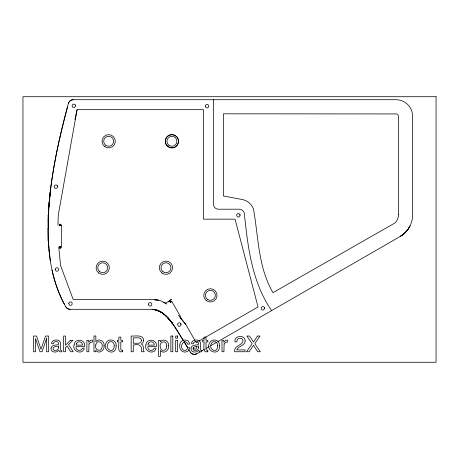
<?xml version="1.0" encoding="UTF-8"?>
<svg xmlns="http://www.w3.org/2000/svg" width="459" height="459" viewBox="0 0 459 459"><rect width="100%" height="100%" fill="white"/><g stroke="black" fill="none" stroke-linecap="round" stroke-linejoin="round"><path stroke-width="0.69" d="M60.043 225.128L60.077 224.181L59.894 225.335L61.064 225.335L59.894 225.335L59.894 224.164L60.152 225.335L61.053 225.151L59.894 225.076L60.255 224.221L59.894 225.335L60.399 225.26C61.936 224.692 59.314 224.95 60.404 225.335L60.76 224.893L59.894 224.359L60.645 225.335L59.894 225.335L60.84 224.646L59.974 225.088L60.192 224.411M48.252 215.409L48.206 239.919L50.295 260.878M57.966 225.076L58.23 215.328L77.072 109.667L203.503 109.667L203.503 219.161L235.06 219.161L258.033 306.951L205.517 337.25M48.201 228.593L48.097 219.236L48.568 209.792L50.301 191.701M193.245 347.233L193.847 348.708A1.744 1.744 0 0 0 195.729 348.96L196.578 348.094L196.544 346.608A1.744 1.744 0 0 0 196.349 346.304M48.275 215.604C50.157 177.513 58.609 140.115 68.431 103.39A4.98 4.98 0 0 1 73.239 99.706L396.014 99.706A16.558 16.472 60 0 1 412.63 116.305L412.612 214.858A25.061 24.924 60 0 1 400.156 236.408A24.895 24.895 0 0 0 410.007 225.943L408.16 229.127A24.895 24.895 0 0 1 400.15 236.488L217.847 341.622M49.147 202.385L48.247 215.696L48.866 208.696M60.404 246.913L60.938 247.447L60.1 247.062L59.894 247.889L60.869 246.913L59.894 246.913L59.894 248.084L59.894 246.913L60.255 248.026L59.894 247.665C60.645 248.382 59.211 246.581 60.869 246.913L59.894 246.913C60.41 248.778 60.175 247.114 60.14 246.994L60.427 247.958M75.557 105.817L74.565 107.435A1.744 1.744 0 0 1 72.683 107.182L72.08 105.708A1.744 1.744 0 0 1 75.374 105.082L75.557 105.817L75.374 105.082M264.585 308.276L263.592 309.894A1.744 1.744 0 0 1 261.71 309.641L261.102 308.167A1.744 1.744 0 0 1 264.401 307.536L264.585 308.276L264.401 307.536M59.974 247.16L60.84 247.602L60.077 247.097L60.582 247.86L60.14 246.994L60.645 246.913L59.894 247.665M170.243 302.051L170.496 301.11L170.398 302.016L171.282 301.54L170.243 302.051L170.306 301.104L170.369 302.274L171.385 301.689L170.369 302.274L171.155 301.408L170.369 302.274L170.128 301.127L170.117 301.833L170.817 302.022M49.05 206.596L49.36 203.09M49.549 200.99L49.796 198.19M49.916 196.791L50.656 188.385M170.438 302.028L170.473 301.305L170.318 302.022L171.012 301.293L170.547 302.085L171.023 301.902L169.996 301.626M49.124 202.545C52.119 170.22 59.079 138.406 67.439 107.079M59.894 225.076L60.468 224.549L60.68 224.767L60.14 225.26L60.938 224.807L59.974 225.088M180.817 318.322L180.594 317.668M75.001 119.438L77.072 109.667M60.255 248.026L60.255 247.275L59.894 247.172L60.468 247.699M178.413 315.184L185.843 324.559L194.857 340.188M181.041 318.632L185.843 324.559M170.582 301.81L170.846 301.207L170.346 301.764M59.894 224.583C59.957 225.231 60.972 223.768 60.123 225.22L60.869 225.335L60.817 225.036M157.873 300.226L158.28 300.106L154.924 299.779L158.148 300.066L161.006 300.943L166.858 304.007M59.974 224.83L60.582 224.388L60.123 225.22L60.84 224.646M60.123 224.881L60.582 224.388M168.809 301.942L171.305 299.348M60.72 224.508L60.192 224.921M168.677 301.85L171.241 299.36M49.021 250.935L48.958 250.235M165.504 303.169L169.543 300.84M180.307 317.617L180.921 318.466M197.485 341.88L196.245 342.592L195.551 341.393M198.718 341.169L204.278 337.962M188.689 349.419L190.112 351.881A5.038 5.038 0 0 0 192.275 353.9L194.323 354.388A4.837 4.837 0 0 0 196.836 353.746L199.929 351.961M201.782 350.894L204.249 349.465M206.108 348.398L209.195 346.614M211.048 345.547L216.614 342.334M170.714 301.896C172.108 301.597 168.837 300.714 170.186 301.798M60.152 246.913L61.007 247.275L60.347 247.143M60.817 247.212L60.1 247.062L60.72 247.74L60.381 247.068M60.938 247.447L60.009 247.143M60.84 247.602L60.255 247.275M52.016 270.139C54.828 282.899 59.297 295.321 65.74 306.704A4.98 4.957 60 0 0 70.124 309.303L152.124 309.309C168.252 310.536 175.252 329.16 183.365 340.349M155.194 299.526L73.147 299.348L60.599 265.629L58.741 247.172M155.033 299.784L156.169 299.962M154.247 309.446C162.417 310.72 167.96 317.691 172.699 323.836M157.925 310.399L152.124 309.309C167.879 311.322 175.545 328.604 183.365 340.452M157.127 310.146L161.029 311.959L164.27 314.352M163.771 302.165L165.487 303.175M60.399 246.994L60.76 247.355M60.336 247.78L59.974 247.418M165.682 315.752L166.192 316.262M180.037 317.244L180.341 317.599M184.076 341.639L187.622 347.572L184.076 341.553M171.809 301.448L180.938 317.255M271.585 310.554L271.619 310.617C251.916 281.992 247.849 247.045 244.32 213.435A4.974 4.974 0 0 0 239.403 209.206L218.438 209.206A4.98 4.98 0 0 1 213.458 204.226L213.452 99.706M64.329 304.099C51.867 280.971 47.977 254.315 47.937 228.335M239.914 214.56L239.948 216.051L239.099 216.918A1.744 1.744 0 0 1 237.217 216.665L236.614 215.191A1.744 1.744 0 0 1 239.914 214.56L240.097 215.254M180.852 323.767L180.886 325.259L180.037 326.125A1.744 1.744 0 0 1 178.155 325.873L177.553 324.398A1.744 1.744 0 0 1 180.852 323.767L181.035 324.461M57.467 185.918L57.501 187.41L56.652 188.276A1.744 1.744 0 0 1 54.77 188.024L54.168 186.549A1.744 1.744 0 0 1 57.467 185.918L57.65 186.612M60.255 224.221L60.404 225.335M48.201 239.552L48.78 247.745M61.552 225.335L61.552 246.913M59.475 224.503L59.475 225.53M59.475 246.718L59.475 247.745M70.124 309.309A4.986 4.986 0 0 1 65.74 306.704M196.836 353.746A4.894 4.865 60 0 1 193.337 354.268L192.178 353.849A5.02 4.997 60 0 1 190.112 351.881M68.431 103.39A5.026 5.003 60 0 1 73.239 99.706M46.566 338.495L46.52 351.743L48.545 351.743L48.545 336.04L45.527 336.04L41.046 349.316L36.536 336.04L33.49 336.04L33.49 351.743L35.521 351.743L35.463 338.495L39.979 351.743L42.085 351.743L46.566 338.495M166.606 345.948C167.759 350.194 161.006 352.443 160.438 347.647C158.275 341.731 166.898 338.994 166.606 345.948M95.799 344.858C93.808 349.299 100.848 352.96 101.892 347.727C104.204 342.621 96.929 338.788 95.799 344.858M55.218 269.335L55.82 270.81A1.744 1.744 0 0 0 57.702 271.062L58.545 270.196L58.517 268.704A1.744 1.744 0 0 0 55.218 269.335M68.798 303.451L69.401 304.925A1.744 1.744 0 0 0 71.283 305.178L72.132 304.311L72.097 302.82A1.744 1.744 0 0 0 68.798 303.451M148.429 304.179L149.032 305.654A1.744 1.744 0 0 0 150.913 305.906L151.757 305.04L151.728 303.548A1.744 1.744 0 0 0 148.429 304.179M205.305 106.04L205.907 107.515A1.744 1.744 0 0 0 207.789 107.762L208.638 106.895L208.604 105.409A1.744 1.744 0 0 0 205.305 106.04M104.055 345.799C104.956 350.349 98.742 354.646 95.747 350.28L95.747 351.743L93.975 351.743L93.975 335.982L95.845 335.982L95.845 341.685C98.765 337.795 104.962 341.255 104.055 345.799M116.19 345.776C116.11 357.756 99.878 350.492 106.987 341.674A4.728 4.728 0 0 1 109.747 340.067C113.195 339.207 116.575 342.271 116.19 345.776M179.859 344.91C178.614 349.207 183.061 353.895 187.278 351.485A3.93 3.93 0 0 0 189.01 349.66L189.567 347.692L187.697 347.692C187.473 349.414 185.872 350.814 184.105 350.355A2.358 2.358 0 0 1 182.544 349.253C178.993 345.363 185.562 337.864 187.697 344.141L189.567 344.141C189.492 338.013 179.67 339.155 179.859 344.91M219.649 345.776C219.563 357.756 203.331 350.492 210.44 341.674A4.728 4.728 0 0 1 213.206 340.067C216.648 339.207 220.033 342.271 219.649 345.776M74.106 344.921C71.793 351.68 82.809 355.3 84.307 348.151L82.413 348.151C81.484 351.961 75.293 350.693 76.074 346.631L84.467 346.631C86.303 339.356 74.559 337.617 74.106 344.921M145.91 344.921C143.598 351.68 154.62 355.3 156.112 348.151L154.224 348.151C153.289 351.961 147.098 350.693 147.884 346.631L156.272 346.631C158.114 339.356 146.364 337.617 145.91 344.921M168.568 345.765C169.578 350.28 163.588 354.623 160.415 350.458L160.415 356.31L158.487 356.31L158.487 340.349L160.357 340.349L160.357 341.863C163.146 337.767 169.417 341.232 168.568 345.765M141.447 340.475C141.487 344.543 135.657 342.948 133.288 343.234L133.288 337.864C135.652 338.231 141.343 336.418 141.447 340.475M51.052 347.985C50.157 352.397 56.629 353.459 58.723 350.228L59.636 351.812L61.822 351.795L61.822 350.378L60.674 350.257C59.762 347.193 62.55 341.152 57.845 340.205C55.287 339.505 51.362 340.526 51.58 343.791L53.376 343.791C53.422 341.479 56.377 341.232 57.977 342.081L58.677 343.51L58.218 344.623C55.832 345.26 51.695 344.784 51.052 347.985M191.024 347.985C190.129 352.397 196.595 353.459 198.69 350.228L199.608 351.812L201.788 351.795L201.788 350.378L200.64 350.257C199.728 347.193 202.517 341.152 197.818 340.205C195.253 339.505 191.334 340.526 191.546 343.791L193.342 343.791C193.394 341.479 196.343 341.232 197.949 342.081L198.649 343.51L198.185 344.623C195.798 345.26 191.667 344.784 191.024 347.985M398.504 214.491L398.303 216.791A10.746 10.746 0 0 1 394.62 223.16L272.967 292.658C258.119 267.287 258.486 237.251 253.517 209.166A14.935 14.935 0 0 0 245.45 200.474L242.817 199.613L223.418 195.999L223.413 113.815L396.553 113.935A2.427 2.427 0 0 1 398.378 115.76L398.504 214.491M245.169 340.968C245.146 345.966 238.141 345.765 236.729 349.924L245.095 349.924L245.095 351.743L234.583 351.743C233.774 345.644 241.836 345.765 243.041 341.054C243.115 336.705 236.024 337.658 236.913 341.863L234.956 341.863C233.883 335.196 245.284 334.41 245.169 340.968M114.182 345.834C114.36 354.503 103.854 349.419 108.301 342.988A2.616 2.616 0 0 1 110.045 341.726C112.547 341.008 114.503 343.458 114.182 345.834M217.635 345.834C217.813 354.503 207.313 349.419 211.754 342.988A2.616 2.616 0 0 1 213.498 341.726C216.005 341.008 217.956 343.458 217.635 345.834M143.604 340.274L143.024 342.58L141.389 344.026C144.373 345.111 142.709 348.823 143.787 351.043L144.206 351.743L141.596 351.743C142.29 345.604 139.484 343.625 133.288 345.007L133.288 351.743L131.159 351.743L131.159 336.04C134.871 336.395 143.38 334.135 143.604 340.274M58.626 347.469C58.781 350.085 54.627 351.64 53.152 349.442C52.274 346.04 56.778 346.935 58.626 345.92L58.626 347.469M198.592 347.469C198.747 350.085 194.593 351.64 193.124 349.442C192.241 346.04 196.745 346.935 198.592 345.92L198.592 347.469M89.006 344.009L88.811 351.743L86.883 351.743L86.883 340.291L88.713 340.291L88.713 342.271L90.756 340.245L92.454 340.09L92.454 342.121L90.538 342.299L89.006 344.009M224.107 344.009L223.912 351.743L221.99 351.743L221.99 340.291L223.814 340.291L223.814 342.271L225.862 340.245L227.561 340.09L227.561 342.121L225.639 342.299L224.107 344.009M76.395 343.757L76.125 345.105L82.488 345.105C82.867 341.548 77.496 340.412 76.395 343.757M148.2 343.757L147.936 345.105L154.299 345.105C154.672 341.548 149.307 340.412 148.2 343.757M257.528 336.04L253.552 342.047L249.541 336.04L246.879 336.04L252.152 343.693L246.523 351.743L249.094 351.743L253.443 345.288L257.677 351.743L260.316 351.743L254.791 343.693L260.064 336.04L257.528 336.04M70.451 340.291L65.511 345.157L65.511 336.04L63.663 336.04L63.663 351.743L65.511 351.743L65.511 347.446L67.123 345.971L70.697 351.743L73.153 351.743L68.523 344.583L72.912 340.291L70.451 340.291M122.639 351.743C116.798 353.436 119.156 344.778 118.864 341.863L117.315 341.863L117.315 340.291L118.864 340.291L118.864 337.095L120.809 337.095L120.809 340.291L122.639 340.291L122.639 341.863L120.809 341.863L120.809 349.339L121.216 350.142L122.639 350.228L122.639 351.743M207.829 351.743C201.989 353.436 204.347 344.778 204.06 341.863L202.505 341.863L202.505 340.291L204.06 340.291L204.06 337.095L206.005 337.095L206.005 340.291L207.829 340.291L207.829 341.863L206.005 341.863L206.005 349.339L206.407 350.142L207.829 350.228L207.829 351.743M436.05 96.717L22.95 96.717L22.95 362.283L436.05 362.283L436.05 96.717M172.796 336.04L170.868 336.04L170.868 351.743L172.796 351.743L172.796 336.04M177.639 336.04L175.682 336.04L175.682 338.22L177.639 338.22L177.639 336.04M177.639 340.349L175.682 340.349L175.682 351.743L177.639 351.743L177.639 340.349M171.884 322.74L167.816 317.817L172.682 323.847L171.884 322.74M161.981 273.048A6.638 6.638 0 0 0 172.555 268.538A6.638 6.638 0 0 0 163.364 261.636A6.638 6.638 0 0 0 161.981 273.048M104.675 146.582A6.638 6.638 0 0 0 115.255 142.078A6.638 6.638 0 0 0 106.063 135.17A6.638 6.638 0 0 0 104.675 146.582M98.748 273.053A6.638 6.638 0 0 0 109.322 268.544A6.638 6.638 0 0 0 100.131 261.641A6.638 6.638 0 0 0 98.748 273.053M207.388 299.331A4.98 4.98 0 0 0 215.323 295.952A4.98 4.98 0 0 0 208.426 290.771A4.98 4.98 0 0 0 207.388 299.331M206.389 300.656A6.638 6.638 0 0 0 216.969 296.153A6.638 6.638 0 0 0 207.778 289.245A6.638 6.638 0 0 0 206.389 300.656M162.979 271.722A4.98 4.98 0 0 0 170.909 268.343A4.98 4.98 0 0 0 164.018 263.162A4.98 4.98 0 0 0 162.979 271.722M165.269 140.844A6.655 6.621 60 0 0 174.85 147.241A6.655 6.621 60 0 0 175.545 135.749A6.655 6.621 60 0 0 165.269 140.844M167.902 146.587A6.638 6.638 0 0 0 178.476 142.078A6.638 6.638 0 0 0 169.285 135.17A6.638 6.638 0 0 0 167.902 146.587M99.746 271.728A4.98 4.98 0 0 0 107.676 268.349A4.98 4.98 0 0 0 100.785 263.168A4.98 4.98 0 0 0 99.746 271.728M105.673 145.256A4.98 4.98 0 0 0 113.608 141.877A4.98 4.98 0 0 0 106.712 136.696A4.98 4.98 0 0 0 105.673 145.256M168.901 145.256A4.98 4.98 0 0 0 176.83 141.877A4.98 4.98 0 0 0 169.939 136.696A4.98 4.98 0 0 0 168.901 145.256"/></g></svg>
